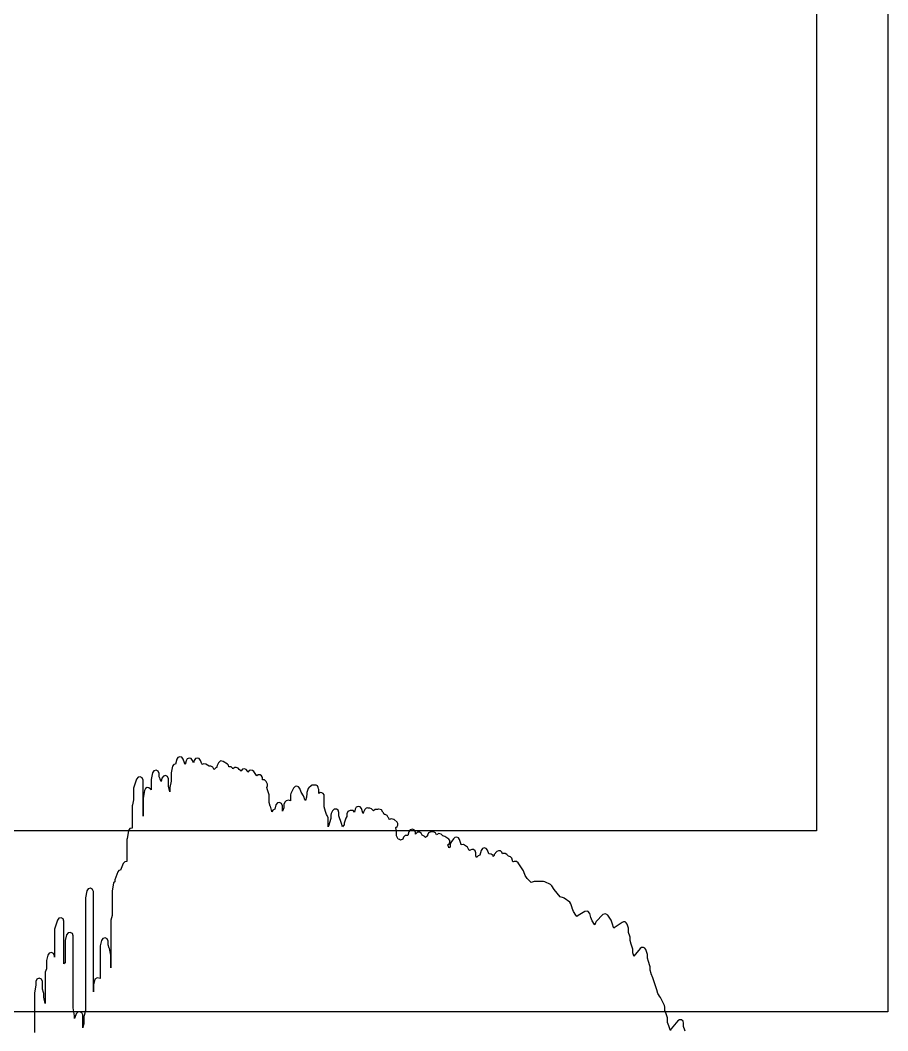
# Model space of a CAD drawing. Extents: x -85 to 1067, y -372 to 325.
# Drawn here: x 627.5 to 810, y -236.8 to -24.2 of the extents above; entities that cross this region are included whole.
import ezdxf

# ---------------------------------------------------------------- set-up
doc = ezdxf.new("R2010")
doc.units = 0

msp = doc.modelspace()

# ---------------------------------------------------------------- linework, layer by layer
at = {"layer": 'Layer 1'}
for p, q in [((794.983, 323.178), (794.983, -194.759)), ((809.977, 288.465), (809.977, -232.799)), ((660.378636, -179.692714), (660.130648, -180.693534)), ((660.617473, -179.315372), (660.378636, -179.692714)), ((661.035, -179.157), (660.617473, -179.315372)), ((661.035664, -179.157812), (661.035, -179.157)), ((661.463619, -179.282297), (661.035664, -179.157812)), ((661.731595, -179.638408), (661.463619, -179.282297)), ((662.001992, -180.442854), (661.731595, -179.638408)), ((662.179453, -180.799413), (662.001992, -180.442854)), ((662.337921, -180.008768), (662.179453, -180.799413)), ((662.578621, -179.598573), (662.337921, -180.008768)), ((662.987288, -179.441911), (662.578621, -179.598573)), ((663.411898, -179.548013), (662.987288, -179.441911)), ((663.700431, -179.926105), (663.411898, -179.548013)), ((663.881335, -180.472176), (663.700431, -179.926105)), ((664.062211, -179.924411), (663.881335, -180.472176)), ((664.331763, -179.563081), (664.062211, -179.924411)), ((664.731385, -179.442638), (664.331763, -179.563081)), ((665.131008, -179.563081), (664.731385, -179.442638)), ((665.400561, -179.924411), (665.131008, -179.563081)), ((665.638333, -180.632365), (665.400561, -179.924411)), ((665.723, -180.715), (665.638333, -180.632365)), ((666.105923, -180.621221), (665.722253, -180.797299)), ((666.521449, -180.695671), (666.105923, -180.621221)), ((669.155267, -180.421706), (668.896949, -180.988408)), ((669.604435, -180.036667), (669.155267, -180.421706)), ((670.188817, -180.128872), (669.604435, -180.036667)), ((671.041494, -180.695574), (670.188817, -180.128872)), ((655.281, -182.542191), (654.998524, -183.961571)), ((655.570305, -182.09359), (655.281, -182.542191)), ((656.041645, -181.981038), (655.570305, -182.09359)), ((656.481912, -182.183515), (656.041645, -181.981038)), ((656.678, -182.68), (656.481912, -182.183515)), ((656.678508, -183.363977), (656.678, -182.68)), ((659.238375, -182.538392), (659.224264, -182.679644)), ((659.224264, -182.679644), (659.225, -183.531)), ((659.522544, -181.141392), (659.238375, -182.538392)), ((659.761636, -180.829283), (659.522544, -181.141392)), ((660.130648, -180.693534), (659.761636, -180.829283)), ((665.722253, -180.797299), (665.723, -180.715)), ((667.195, -181.147), (666.521449, -180.695671)), ((667.548435, -181.146876), (667.195, -181.147)), ((667.979469, -181.350894), (667.548435, -181.146876)), ((668.182306, -181.782496), (667.979469, -181.350894)), ((668.245806, -181.84625), (668.182306, -181.782496)), ((668.685, -181.407), (668.245806, -181.84625)), ((668.832, -181.407), (668.685, -181.407)), ((668.896949, -180.988408), (668.8317, -181.282963)), ((668.8317, -181.282963), (668.832, -181.407)), ((671.251655, -180.951108), (671.041494, -180.695574)), ((671.322305, -181.274355), (671.251655, -180.951108)), ((671.810179, -181.2921), (671.322305, -181.274355)), ((672.169761, -181.622307), (671.810179, -181.2921)), ((672.205914, -181.727378), (672.169761, -181.622307)), ((672.64, -181.407), (672.205914, -181.727378)), ((672.920168, -181.407361), (672.64, -181.407)), ((673.282855, -181.547593), (672.920168, -181.407361)), ((673.516193, -181.858662), (673.282855, -181.547593)), ((673.865781, -182.098099), (673.516193, -181.858662)), ((673.919601, -182.204892), (673.865781, -182.098099)), ((673.948698, -182.132587), (673.919601, -182.204892)), ((674.229587, -181.793608), (673.948698, -182.132587)), ((674.624819, -181.689629), (674.229587, -181.793608)), ((675.013134, -181.817028), (674.624819, -181.689629)), ((675.273278, -182.172182), (675.013134, -181.817028)), ((675.357944, -182.430556), (675.273278, -182.172182)), ((675.392347, -182.363359), (675.357944, -182.430556)), ((675.643027, -182.084346), (675.392347, -182.363359)), ((675.979967, -181.975925), (675.643027, -182.084346)), ((676.327564, -182.0427), (675.979967, -181.975925)), ((676.610217, -182.289276), (676.327564, -182.0427)), ((677.14071, -183.086835), (676.610217, -182.289276)), ((651.92038, -183.875057), (651.351985, -185.580387)), ((652.242418, -183.477871), (651.92038, -183.875057)), ((652.703026, -183.403009), (652.242418, -183.477871)), ((653.115967, -183.620156), (652.703026, -183.403009)), ((653.295, -184.099), (653.115967, -183.620156)), ((653.295, -184.95), (653.295, -184.099)), ((654.998524, -183.961571), (654.984413, -184.09938)), ((654.984413, -184.09938), (654.985, -184.95)), ((656.888594, -183.782569), (656.678508, -183.363977)), ((656.928274, -183.875589), (656.888594, -183.782569)), ((657.095321, -184.375122), (656.928274, -183.875589)), ((657.27964, -183.64476), (657.095321, -184.375122)), ((657.583388, -183.219263), (657.27964, -183.64476)), ((658.049227, -183.122667), (657.583388, -183.219263)), ((658.477362, -183.330177), (658.049227, -183.122667)), ((658.668, -183.817), (658.477362, -183.330177)), ((658.667405, -185.431356), (658.668, -184.666)), ((658.668, -184.666), (658.668, -183.817)), ((659.225, -184.315), (658.952853, -185.66549)), ((659.225, -183.531), (659.225, -184.315)), ((677.20596, -183.154032), (677.14071, -183.086835)), ((677.551689, -182.956146), (677.20596, -183.154032)), ((677.925094, -182.971438), (677.551689, -182.956146)), ((678.239942, -183.172769), (677.925094, -182.971438)), ((678.41, -183.533), (678.239942, -183.172769)), ((678.410777, -183.989196), (678.41, -183.533)), ((678.859394, -184.03923), (678.410777, -183.989196)), ((679.1859, -184.350948), (678.859394, -184.03923)), ((679.471819, -184.921093), (679.1859, -184.350948)), ((679.511503, -185.30229), (679.471819, -184.921093)), ((651.317582, -185.802609), (651.317, -186.632)), ((651.317, -186.632), (651.317, -187.482)), ((651.351985, -185.580387), (651.317582, -185.802609)), ((653.295, -185.803), (653.295, -184.95)), ((653.295, -186.632), (653.295, -185.803)), ((653.295, -187.482), (653.295, -186.632)), ((653.598415, -186.231844), (653.314161, -187.933724)), ((653.793277, -185.847542), (653.598415, -186.231844)), ((654.146337, -185.657568), (653.793277, -185.847542)), ((654.546266, -185.685828), (654.146337, -185.657568)), ((654.881735, -185.956226), (654.546266, -185.685828)), ((654.985, -186.113), (654.881735, -185.956226)), ((654.985, -184.95), (654.985, -185.803)), ((654.985, -185.803), (654.985, -186.113)), ((658.929251, -186.457996), (658.667405, -185.431356)), ((658.938, -186.52), (658.929251, -186.457996)), ((658.938742, -185.803299), (658.938, -186.52)), ((658.952853, -185.66549), (658.938742, -185.803299)), ((679.346061, -185.648012), (679.511503, -185.30229)), ((679.508, -186.12), (679.346061, -185.648012)), ((679.507928, -186.125101), (679.508, -186.12)), ((679.793847, -186.976057), (679.507928, -186.125101)), ((679.83, -187.2), (679.793847, -186.976057)), ((684.409474, -186.884658), (684.335391, -187.201593)), ((684.979647, -185.747758), (684.409474, -186.884658)), ((685.274057, -185.441497), (684.979647, -185.747758)), ((685.661574, -185.360493), (685.274057, -185.441497)), ((686.033263, -185.496806), (685.661574, -185.360493)), ((686.280187, -185.842499), (686.033263, -185.496806)), ((686.533368, -186.603878), (686.280187, -185.842499)), ((687.050201, -187.375586), (686.533368, -186.603878)), ((687.722652, -186.915847), (687.722, -187.638)), ((687.758805, -186.693654), (687.722652, -186.915847)), ((688.041281, -185.842698), (687.758805, -186.693654)), ((688.217885, -185.559841), (688.041281, -185.842698)), ((688.504661, -185.389675), (688.217885, -185.559841)), ((688.518772, -185.384313), (688.504661, -185.389675)), ((688.845909, -185.172939), (688.518772, -185.384313)), ((689.235362, -185.167284), (688.845909, -185.172939)), ((689.357677, -185.129353), (689.235362, -185.167284)), ((689.707444, -185.145829), (689.357677, -185.129353)), ((689.992747, -185.316551), (689.707444, -185.145829)), ((690.169381, -185.598229), (689.992747, -185.316551)), ((690.193139, -185.947571), (690.169381, -185.598229)), ((690.269, -186.063), (690.193139, -185.947571)), ((690.2691, -186.869542), (690.269, -186.063)), ((690.589598, -186.711621), (690.2691, -186.869542)), ((690.92793, -186.726675), (690.589598, -186.711621)), ((691.221072, -186.896276), (690.92793, -186.726675)), ((691.406, -187.202), (691.221072, -186.896276)), ((651.317, -188.247), (651.051796, -189.29777)), ((651.317, -187.482), (651.317, -188.247)), ((653.295, -188.335), (653.295, -187.482)), ((653.295, -189.188), (653.295, -188.335)), ((653.303719, -188.050874), (653.303, -188.902)), ((653.303, -188.902), (653.303, -189.755)), ((653.314161, -187.933724), (653.303719, -188.050874)), ((679.829525, -188.790593), (679.83, -188.051)), ((680.075848, -189.534756), (679.829525, -188.790593)), ((679.83, -188.051), (679.83, -187.2)), ((681.56318, -188.869307), (681.25864, -189.295317)), ((682.029918, -188.773517), (681.56318, -188.869307)), ((682.458108, -188.982548), (682.029918, -188.773517)), ((682.647, -189.471), (682.458108, -188.982548)), ((683.144729, -188.692301), (682.939779, -189.188391)), ((683.427233, -188.408075), (683.144729, -188.692301)), ((683.890229, -188.267366), (683.427233, -188.408075)), ((684.335, -188.458), (683.890229, -188.267366)), ((684.335391, -187.201593), (684.335, -188.051)), ((684.335, -188.051), (684.335, -188.458)), ((687.133089, -187.546133), (687.050201, -187.375586)), ((687.367333, -188.252365), (687.133089, -187.546133)), ((687.452, -188.335), (687.367333, -188.252365)), ((687.722, -187.638), (687.45149, -188.344261)), ((687.45149, -188.344261), (687.452, -188.335)), ((691.40535, -189.666494), (691.406, -188.902)), ((691.406, -188.051), (691.406, -187.202)), ((691.406, -188.902), (691.406, -188.051)), ((651.051796, -189.29777), (651.030629, -189.47001)), ((651.030629, -189.47001), (651.031, -190.299)), ((651.031, -190.299), (651.031, -191.152)), ((651.031, -191.152), (651.031, -192.004)), ((653.294251, -191.649626), (653.295, -190.867)), ((653.295, -190.015), (653.295, -189.188)), ((653.295, -190.867), (653.295, -190.015)), ((653.303, -189.755), (653.303, -190.585)), ((653.303, -190.585), (653.303, -191.434)), ((680.089959, -189.58121), (680.075848, -189.534756)), ((680.374213, -190.69226), (680.089959, -189.58121)), ((680.386631, -190.781837), (680.374213, -190.69226)), ((680.397355, -190.728469), (680.386631, -190.781837)), ((680.629536, -190.374347), (680.397355, -190.728469)), ((681.022646, -190.216885), (680.629536, -190.374347)), ((681.25864, -189.295317), (681.022646, -190.216885)), ((682.647, -190.301), (682.647, -189.471)), ((682.647195, -190.609362), (682.647, -190.301)), ((682.94, -189.879), (682.647195, -190.609362)), ((682.939779, -189.188391), (682.94, -189.879)), ((691.662003, -190.667284), (691.40535, -189.666494)), ((691.88414, -191.339085), (691.662003, -190.667284)), ((692.887086, -191.116795), (692.811225, -191.43373)), ((693.17134, -190.550065), (692.887086, -191.116795)), ((693.520855, -190.213685), (693.17134, -190.550065)), ((693.964703, -190.179228), (693.520855, -190.213685)), ((694.346034, -190.409424), (693.964703, -190.179228)), ((694.508, -190.867), (694.346034, -190.409424)), ((694.507285, -191.604451), (694.508, -190.867)), ((696.402164, -190.653453), (696.195517, -191.151539)), ((696.195517, -191.151539), (696.196, -191.742)), ((696.9, -190.447), (696.402164, -190.653453)), ((697.470035, -190.447071), (696.9, -190.447)), ((697.809407, -190.786415), (697.470035, -190.447071)), ((697.909342, -190.185254), (697.809407, -190.786415)), ((698.141, -189.765637), (697.909342, -190.185254)), ((698.549143, -189.599439), (698.141, -189.765637)), ((698.978431, -189.699019), (698.549143, -189.599439)), ((699.273522, -190.07674), (698.978431, -189.699019)), ((699.559526, -190.927668), (699.273522, -190.07674)), ((699.588651, -191.117152), (699.559526, -190.927668)), ((699.655679, -190.838091), (699.588651, -191.117152)), ((699.93649, -190.271389), (699.655679, -190.838091)), ((700.212778, -190.013681), (699.93649, -190.271389)), ((700.582411, -189.935488), (700.212778, -190.013681)), ((700.660022, -189.947623), (700.582411, -189.935488)), ((700.959714, -189.99752), (700.660022, -189.947623)), ((700.981727, -190.013042), (700.959714, -189.99752)), ((701.352143, -190.087154), (700.981727, -190.013042)), ((701.793115, -190.528126), (701.352143, -190.087154)), ((702.16689, -190.280053), (701.793115, -190.528126)), ((702.528557, -190.245593), (702.16689, -190.280053)), ((702.642349, -190.233458), (702.528557, -190.245593)), ((702.82489, -190.216242), (702.642349, -190.233458)), ((702.873404, -190.199027), (702.82489, -190.216242)), ((703.446664, -190.300606), (702.873404, -190.199027)), ((703.748462, -190.798467), (703.446664, -190.300606)), ((703.884549, -190.936276), (703.748462, -190.798467)), ((704.012, -191.298), (703.884549, -190.936276)), ((704.23757, -191.298031), (704.012, -191.298)), ((704.654274, -191.496221), (704.23757, -191.298031)), ((651.031, -192.004), (651.031, -192.853)), ((651.031, -192.853), (651.031, -193.684)), ((653.303, -191.691), (653.294251, -191.649626)), ((653.303, -191.434), (653.303, -191.691)), ((692.051272, -191.504467), (691.88414, -191.339085)), ((692.258, -192.004), (692.051272, -191.504467)), ((692.258, -192.853), (692.258, -192.004)), ((692.258, -193.684), (692.258, -192.853)), ((692.811, -192.171), (692.280536, -193.74371)), ((692.811225, -191.43373), (692.811, -192.171)), ((695.037862, -193.197821), (694.507285, -191.604451)), ((695.278992, -193.898889), (695.037862, -193.197821)), ((695.627576, -193.138998), (695.627, -193.532)), ((695.663729, -192.915055), (695.627576, -193.138998)), ((695.949648, -192.062378), (695.663729, -192.915055)), ((696.196, -191.742), (695.949648, -192.062378)), ((704.859418, -191.90955), (704.654274, -191.496221)), ((705.021329, -192.073182), (704.859418, -191.90955)), ((705.112627, -192.37118), (705.021329, -192.073182)), ((705.267652, -192.26783), (705.112627, -192.37118)), ((705.352319, -192.259081), (705.267652, -192.26783)), ((705.569376, -192.236785), (705.352319, -192.259081)), ((706.036199, -192.331527), (705.569376, -192.236785)), ((706.160179, -192.355516), (706.036199, -192.331527)), ((706.726937, -192.925689), (706.160179, -192.355516)), ((706.878699, -193.229773), (706.726937, -192.925689)), ((706.87394, -193.553257), (706.878699, -193.229773)), ((794.983, -194.759), (0, -194.759)), ((650.21106, -194.703777), (649.928584, -196.407377)), ((650.518277, -194.282342), (650.21106, -194.703777)), ((651.031, -194.187), (650.518277, -194.282342)), ((651.031, -193.684), (651.031, -194.187)), ((692.258523, -193.884962), (692.258, -193.684)), ((692.280536, -193.74371), (692.258523, -193.884962)), ((695.451317, -193.619828), (695.278992, -193.898889)), ((695.627, -193.532), (695.451317, -193.619828)), ((706.449654, -194.038459), (706.726358, -193.841149)), ((706.633889, -194.965191), (706.449654, -194.038459)), ((706.648, -195.103), (706.633889, -194.965191)), ((706.648524, -195.795488), (706.648, -195.103)), ((706.726358, -193.841149), (706.87394, -193.553257)), ((709.21364, -194.930732), (709.012133, -195.733428)), ((709.517428, -194.505235), (709.21364, -194.930732)), ((709.983333, -194.408642), (709.517428, -194.505235)), ((710.411481, -194.616161), (709.983333, -194.408642)), ((710.602, -195.103), (710.411481, -194.616161)), ((710.602209, -195.475242), (710.602, -195.103)), ((710.663931, -195.354677), (710.602209, -195.475242)), ((711.0109, -195.032348), (710.663931, -195.354677)), ((711.445604, -194.998562), (711.0109, -195.032348)), ((711.821507, -195.219486), (711.445604, -194.998562)), ((711.992071, -195.661283), (711.821507, -195.219486)), ((713.325547, -195.171059), (713.119489, -195.670261)), ((713.824, -194.964), (713.325547, -195.171059)), ((714.392956, -194.964025), (713.824, -194.964)), ((714.843153, -195.169623), (714.392956, -194.964025)), ((715.047542, -195.620332), (714.843153, -195.169623)), ((715.503906, -195.336755), (715.047542, -195.620332)), ((716.027643, -195.4567), (715.503906, -195.336755)), ((716.391088, -195.820145), (716.027643, -195.4567)), ((649.918142, -196.522806), (649.918, -197.375)), ((649.918, -197.375), (649.918, -198.202)), ((649.928584, -196.407377), (649.918142, -196.522806)), ((707.003333, -196.534458), (706.648524, -195.795488)), ((707.261735, -196.58094), (707.003333, -196.534458)), ((707.430532, -196.742851), (707.261735, -196.58094)), ((707.985183, -196.506857), (707.430532, -196.742851)), ((708.0681, -196.098623), (707.985183, -196.506857)), ((708.462932, -195.716816), (708.0681, -196.098623)), ((709.012133, -195.733428), (708.462932, -195.716816)), ((712.420936, -195.835245), (711.992071, -195.661283)), ((712.448312, -195.847381), (712.420936, -195.835245)), ((712.734344, -196.129857), (712.448312, -195.847381)), ((713.051222, -195.855989), (712.734344, -196.129857)), ((713.12, -195.832), (713.051222, -195.855989)), ((713.119489, -195.670261), (713.12, -195.832)), ((716.771834, -195.935574), (716.391088, -195.820145)), ((717.624483, -196.502276), (716.771834, -195.935574)), ((717.429834, -197.699466), (717.72792, -197.47798)), ((717.837048, -196.806789), (717.624483, -196.502276)), ((717.72792, -197.47798), (717.867592, -197.156223)), ((717.867592, -197.156223), (717.837048, -196.806789)), ((718.050727, -197.233373), (717.928497, -197.632999)), ((717.928497, -197.632999), (717.929, -198.192)), ((718.619235, -196.406547), (718.050727, -197.233373)), ((718.926406, -196.15462), (718.619235, -196.406547)), ((719.296175, -196.107156), (718.926406, -196.15462)), ((719.639681, -196.252016), (719.296175, -196.107156)), ((719.868065, -196.577066), (719.639681, -196.252016)), ((720.152291, -197.403892), (719.868065, -196.577066)), ((720.192, -197.633), (720.152291, -197.403892)), ((720.192249, -197.671053), (720.192, -197.633)), ((720.734821, -197.619378), (720.192249, -197.671053)), ((721.565062, -198.189523), (720.734821, -197.619378)), ((649.918, -198.202), (649.918, -199.055)), ((649.918, -199.055), (649.918, -199.906)), ((717.617596, -198.262725), (717.429834, -197.699466)), ((717.632554, -198.316093), (717.617596, -198.262725)), ((717.641303, -198.336695), (717.632554, -198.316093)), ((717.929, -198.192), (717.641303, -198.336695)), ((721.826908, -198.713186), (721.565062, -198.189523)), ((721.949251, -198.838944), (721.826908, -198.713186)), ((721.958, -198.846), (721.949251, -198.838944)), ((721.957843, -198.851937), (721.958, -198.849)), ((722.052585, -198.87762), (721.957843, -198.851937)), ((721.958, -198.849), (721.958, -198.846)), ((722.08521, -198.84491), (722.052585, -198.87762)), ((722.460299, -198.646017), (722.08521, -198.84491)), ((722.853341, -198.69009), (722.460299, -198.646017)), ((723.163765, -198.935596), (722.853341, -198.69009)), ((723.291, -199.341), (723.163765, -198.935596)), ((723.290743, -200.026986), (723.291, -199.341)), ((724.436198, -198.884888), (724.181323, -199.899478)), ((724.689215, -198.494163), (724.436198, -198.884888)), ((725.094455, -198.352085), (724.689215, -198.494163)), ((725.509057, -198.463927), (725.094455, -198.352085)), ((725.790158, -198.834963), (725.509057, -198.463927)), ((726.046811, -199.611835), (725.790158, -198.834963)), ((726.554218, -199.622048), (726.046811, -199.611835)), ((726.923534, -199.970144), (726.554218, -199.622048)), ((727.744884, -199.126074), (727.174711, -199.694526)), ((727.174711, -199.694526), (727.174711, -199.968422)), ((728.106062, -198.933931), (727.744884, -199.126074)), ((728.513149, -198.974493), (728.106062, -198.933931)), ((728.790181, -199.216643), (728.513149, -198.974493)), ((728.907639, -199.565325), (728.790181, -199.216643)), ((729.009239, -199.523979), (728.907639, -199.565325)), ((729.079794, -199.547968), (729.009239, -199.523979)), ((729.486745, -199.503624), (729.079794, -199.547968)), ((729.849837, -199.692663), (729.486745, -199.503624)), ((730.135756, -199.975167), (729.849837, -199.692663)), ((649.117026, -201.60912), (648.56404, -202.99062)), ((649.442498, -201.256833), (649.117026, -201.60912)), ((649.918, -201.194), (649.442498, -201.256833)), ((649.918, -199.906), (649.918, -201.044)), ((649.918, -201.044), (649.918, -201.194)), ((723.442353, -200.326706), (723.290743, -200.026986)), ((723.790276, -199.978754), (723.442353, -200.326706)), ((724.181323, -199.899478), (723.790276, -199.978754)), ((726.985284, -200.152713), (726.923534, -199.970144)), ((727.174711, -199.968422), (726.985284, -200.152713)), ((730.170159, -200.071631), (730.135756, -199.975167)), ((730.59745, -200.185624), (730.170159, -200.071631)), ((730.872976, -200.53154), (730.59745, -200.185624)), ((731.122742, -201.255016), (730.872976, -200.53154)), ((731.155367, -201.28606), (731.122742, -201.255016)), ((731.40169, -201.203426), (731.155367, -201.28606)), ((731.86059, -201.207425), (731.40169, -201.203426)), ((732.219964, -201.492816), (731.86059, -201.207425)), ((732.762536, -202.3403), (732.219964, -201.492816)), ((647.96635, -203.348901), (647.39962, -205.028401)), ((648.217888, -203.090862), (647.96635, -203.348901)), ((648.56404, -202.99062), (648.217888, -203.090862)), ((733.325823, -203.186091), (732.762536, -202.3403)), ((733.406962, -203.353166), (733.325823, -203.186091)), ((733.661837, -204.112823), (733.406962, -203.353166)), ((647.084632, -205.715472), (646.82623, -207.419072)), ((647.362, -205.495), (647.084632, -205.715472)), ((647.39962, -205.028401), (647.361689, -205.254037)), ((647.361689, -205.254037), (647.362, -205.495)), ((734.135547, -204.803561), (733.661837, -204.112823)), ((734.917556, -205.58732), (734.135547, -204.803561)), ((735.356863, -205.440931), (734.917556, -205.58732)), ((735.579, -205.403), (735.356863, -205.440931)), ((736.692, -205.403), (735.579, -205.403)), ((737.544669, -205.4029), (736.692, -205.403)), ((737.861548, -205.476984), (737.544669, -205.4029)), ((738.996698, -206.045407), (737.861548, -205.476984)), ((739.26718, -206.283123), (738.996698, -206.045407)), ((641.457114, -207.388191), (641.174525, -208.807571)), ((641.729229, -206.959862), (641.457114, -207.388191)), ((642.218408, -206.824904), (641.729229, -206.959862)), ((642.671353, -207.053119), (642.218408, -206.824904)), ((642.854, -207.526), (642.671353, -207.053119)), ((642.854, -208.379), (642.854, -207.526)), ((646.817481, -207.525865), (646.817, -208.379)), ((646.82623, -207.419072), (646.817481, -207.525865)), ((739.816638, -207.104784), (739.26718, -206.283123)), ((741.062028, -208.603414), (739.816638, -207.104784)), ((641.174525, -208.807571), (641.160414, -208.94538)), ((641.160414, -208.94538), (641.161, -209.776)), ((641.161, -209.776), (641.161, -210.625)), ((642.854, -209.206), (642.854, -208.379)), ((642.854, -210.058), (642.854, -209.206)), ((642.854, -211.195), (642.854, -210.058)), ((646.817, -208.379), (646.817, -209.206)), ((646.817, -209.206), (646.817, -210.343)), ((646.817, -210.343), (646.817, -211.478)), ((741.721807, -208.823914), (741.062028, -208.603414)), ((741.921648, -208.927264), (741.721807, -208.823914)), ((743.058468, -209.779941), (741.921648, -208.927264)), ((743.30482, -210.121006), (743.058468, -209.779941)), ((743.589046, -210.973655), (743.30482, -210.121006)), ((641.161, -210.625), (641.161, -211.762)), ((641.161, -211.762), (641.161, -212.875)), ((642.854, -212.045), (642.854, -211.195)), ((642.854, -213.159), (642.854, -212.045)), ((646.817, -212.525), (646.553376, -213.55164)), ((646.817, -211.478), (646.817, -212.525)), ((743.597795, -210.99087), (743.589046, -210.973655)), ((743.826931, -211.736755), (743.597795, -210.99087)), ((744.324771, -212.465396), (743.826931, -211.736755)), ((744.569345, -212.790967), (744.324771, -212.465396)), ((744.814257, -212.551615), (744.583456, -212.770365)), ((746.237077, -211.723068), (744.814257, -212.551615)), ((746.846973, -211.674667), (746.237077, -211.723068)), ((747.265437, -212.120973), (746.846973, -211.674667)), ((747.523839, -212.944356), (747.265437, -212.120973)), ((750.017974, -212.381096), (748.621063, -213.800476)), ((750.588192, -212.174054), (750.017974, -212.381096)), ((751.108394, -212.486167), (750.588192, -212.174054)), ((751.675039, -213.338844), (751.108394, -212.486167)), ((635.27938, -213.503057), (634.710985, -215.204937)), ((635.601418, -213.105871), (635.27938, -213.503057)), ((636.062026, -213.031009), (635.601418, -213.105871)), ((636.474967, -213.248156), (636.062026, -213.031009)), ((636.654, -213.727), (636.474967, -213.248156)), ((636.654, -214.578), (636.654, -213.727)), ((636.654, -215.429), (636.654, -214.578)), ((641.161, -212.875), (641.161, -214.01)), ((641.161, -214.01), (641.161, -215.147)), ((642.854, -214.008), (642.854, -213.159)), ((642.854, -214.861), (642.854, -214.008)), ((646.531363, -213.727351), (646.531, -214.578)), ((646.531, -214.578), (646.531, -215.713)), ((646.553376, -213.55164), (646.531363, -213.727351)), ((744.583456, -212.770365), (744.569345, -212.790967)), ((747.777049, -213.698848), (747.523839, -212.944356)), ((748.281775, -214.456755), (747.777049, -213.698848)), ((748.312651, -214.498129), (748.281775, -214.456755)), ((748.455624, -214.072651), (748.312651, -214.498129)), ((748.621063, -213.800476), (748.455624, -214.072651)), ((751.757955, -213.505919), (751.675039, -213.338844)), ((752.043874, -214.356875), (751.757955, -213.505919)), ((752.290197, -215.097567), (752.043874, -214.356875)), ((754.081603, -213.995098), (752.398683, -215.130248)), ((754.390037, -213.879815), (754.081603, -213.995098)), ((754.702563, -213.912764), (754.390037, -213.879815)), ((754.970294, -214.077311), (754.702563, -213.912764)), ((755.144343, -214.356822), (754.970294, -214.077311)), ((755.426847, -215.207778), (755.144343, -214.356822)), ((634.710985, -215.204937), (634.674832, -215.42888)), ((634.674832, -215.42888), (634.675, -216.28)), ((634.675, -216.28), (634.675, -217.111)), ((636.654, -216.566), (636.654, -215.429)), ((636.654, -217.393), (636.654, -216.566)), ((637.22789, -216.653732), (636.943721, -217.790602)), ((637.530415, -216.222913), (637.22789, -216.653732)), ((637.998785, -216.124879), (637.530415, -216.222913)), ((638.429235, -216.334339), (637.998785, -216.124879)), ((638.618, -216.826), (638.429235, -216.334339)), ((641.161, -215.147), (641.161, -216.566)), ((641.161, -216.566), (641.161, -217.963)), ((642.854, -216.28), (642.854, -214.861)), ((642.854, -217.111), (642.854, -216.28)), ((646.531, -215.713), (646.531, -216.566)), ((646.531, -216.566), (646.531, -217.677)), ((752.355475, -215.187144), (752.290197, -215.097567)), ((752.398683, -215.130248), (752.355475, -215.187144)), ((755.463, -215.43), (755.426847, -215.207778)), ((755.462997, -216.163609), (755.463, -215.43)), ((755.70932, -216.881892), (755.462997, -216.163609)), ((634.675, -217.111), (634.675, -217.963)), ((634.675, -217.963), (634.675, -218.812)), ((634.675, -218.812), (634.675, -219.665)), ((636.654, -218.246), (636.654, -217.393)), ((636.654, -219.097), (636.654, -218.246)), ((636.943721, -217.790602), (636.922554, -217.96287)), ((636.922554, -217.96287), (636.923, -219.097)), ((638.618, -217.677), (638.618, -216.826)), ((638.618, -218.53), (638.618, -217.677)), ((638.618, -219.665), (638.618, -218.53)), ((641.161, -217.963), (641.161, -219.383)), ((642.854, -217.963), (642.854, -217.111)), ((642.854, -218.812), (642.854, -217.963)), ((642.854, -219.665), (642.854, -218.812)), ((644.279971, -218.925882), (644.259651, -219.096429)), ((644.56589, -217.790732), (644.279971, -218.925882)), ((644.868415, -217.359913), (644.56589, -217.790732)), ((645.336785, -217.261879), (644.868415, -217.359913)), ((645.767235, -217.471339), (645.336785, -217.261879)), ((645.956, -217.963), (645.767235, -217.471339)), ((645.956271, -218.696921), (645.956, -217.963)), ((646.204372, -219.441056), (645.956271, -218.696921)), ((646.531, -217.677), (646.531, -219.097)), ((755.749, -217.111), (755.70932, -216.881892)), ((755.749354, -217.849409), (755.749, -217.111)), ((755.993928, -218.590129), (755.749354, -217.849409)), ((756.279847, -219.441057), (755.993928, -218.590129)), ((633.27386, -220.891453), (632.991384, -222.026633)), ((633.576233, -220.460846), (633.27386, -220.891453)), ((634.044631, -220.362386), (633.576233, -220.460846)), ((634.475179, -220.571096), (634.044631, -220.362386)), ((634.664, -221.062), (634.475179, -220.571096)), ((634.664558, -221.332118), (634.664, -221.062)), ((634.675, -219.665), (634.675, -220.516)), ((634.675, -220.516), (634.675, -221.277)), ((636.654, -220.235), (636.654, -219.097)), ((636.654, -221.346), (636.654, -220.235)), ((636.923, -219.097), (636.923, -220.235)), ((636.923, -220.235), (636.923, -221.346)), ((638.618, -220.776), (638.618, -219.665)), ((638.618, -221.629), (638.618, -220.776)), ((641.161, -219.383), (641.161, -220.776)), ((641.161, -220.776), (641.161, -222.196)), ((642.854, -220.516), (642.854, -219.665)), ((642.854, -221.346), (642.854, -220.516)), ((644.259651, -219.096429), (644.26, -219.949)), ((644.26, -219.949), (644.26, -220.776)), ((644.26, -220.776), (644.26, -221.629)), ((646.226385, -219.525469), (646.204372, -219.441056)), ((646.508889, -220.922469), (646.226385, -219.525469)), ((646.523, -221.062), (646.508889, -220.922469)), ((646.523, -221.915), (646.523, -221.062)), ((646.531, -219.097), (646.531, -219.949)), ((646.531, -219.949), (646.531, -221.062)), ((646.531, -221.062), (646.531, -222.481)), ((756.316, -219.665), (756.279847, -219.441057)), ((756.315527, -220.399088), (756.316, -219.665)), ((756.546328, -221.072611), (756.315527, -220.399088)), ((757.88491, -219.498123), (756.55677, -221.093213)), ((758.197208, -219.281588), (757.88491, -219.498123)), ((758.554461, -219.255931), (758.197208, -219.281588)), ((758.879248, -219.406926), (758.554461, -219.255931)), ((759.09415, -219.720345), (758.879248, -219.406926)), ((759.378291, -220.547171), (759.09415, -219.720345)), ((759.418, -220.778), (759.378291, -220.547171)), ((759.41827, -221.514966), (759.418, -220.778)), ((632.971064, -222.19543), (632.971, -223.048)), ((632.971, -223.048), (632.971, -223.784)), ((632.991384, -222.026633), (632.971064, -222.19543)), ((634.675, -221.277), (634.664558, -221.332118)), ((636.654, -222.482), (636.654, -221.346)), ((636.654296, -222.69812), (636.654, -222.482)), ((636.923, -222.5), (636.654296, -222.69812)), ((636.923, -221.346), (636.923, -222.5)), ((638.618, -222.766), (638.618, -221.629)), ((638.618, -223.618), (638.618, -222.766)), ((641.161, -222.196), (641.161, -223.618)), ((642.854, -222.482), (642.854, -221.346)), ((642.854, -223.334), (642.854, -222.482)), ((644.26, -221.629), (644.26, -222.766)), ((644.26, -222.766), (644.26, -224.185)), ((646.522251, -223.528262), (646.523, -222.766)), ((646.523, -222.766), (646.523, -221.915)), ((646.531, -222.481), (646.531, -223.334)), ((756.55677, -221.093213), (756.546328, -221.072611)), ((759.6629, -222.259101), (759.41827, -221.514966)), ((759.948819, -223.110057), (759.6629, -222.259101)), ((759.985, -223.334), (759.948819, -223.110057)), ((632.724677, -224.502311), (632.686746, -224.731419)), ((632.686746, -224.731419), (632.687, -225.58)), ((632.971, -223.784), (632.724677, -224.502311)), ((638.618, -224.731), (638.618, -223.618)), ((638.618, -225.58), (638.618, -224.731)), ((641.161, -223.618), (641.161, -224.445)), ((641.161, -224.445), (641.161, -225.58)), ((642.854, -224.185), (642.854, -223.334)), ((642.854, -225.014), (642.854, -224.185)), ((642.854, -225.865), (642.854, -225.014)), ((644.26, -224.185), (644.26, -225.298)), ((644.26, -225.298), (644.26, -225.813)), ((646.531, -223.561), (646.522251, -223.528262)), ((646.531, -223.334), (646.531, -223.561)), ((759.985302, -224.068471), (759.985, -223.334)), ((760.231625, -224.783311), (759.985302, -224.068471)), ((760.231625, -224.79206), (760.231625, -224.783311)), ((760.514101, -225.643016), (760.231625, -224.79206)), ((630.722, -227.226), (630.446382, -228.85039)), ((630.948605, -225.918983), (630.72126, -226.434)), ((630.72126, -226.434), (630.722, -227.226)), ((631.42664, -225.747311), (630.948605, -225.918983)), ((631.90467, -225.918983), (631.42664, -225.747311)), ((632.132, -226.434), (631.90467, -225.918983)), ((632.132, -227.285), (632.132, -226.434)), ((632.132052, -228.019609), (632.132, -227.285)), ((632.687, -225.58), (632.687, -226.433)), ((632.687, -226.433), (632.687, -227.284)), ((632.687, -227.284), (632.687, -228.137)), ((638.618, -226.717), (638.618, -225.58)), ((638.618, -227.57), (638.618, -226.717)), ((641.161, -225.58), (641.161, -226.433)), ((641.161, -226.433), (641.161, -227.57)), ((642.854, -226.717), (642.854, -225.865)), ((642.854, -227.852), (642.854, -226.717)), ((642.863393, -227.28408), (642.863, -228.137)), ((642.885406, -227.111812), (642.863393, -227.28408)), ((643.16966, -225.978382), (642.885406, -227.111812)), ((643.675038, -225.633362), (643.16966, -225.978382)), ((644.26, -225.813), (643.675038, -225.633362)), ((761.084274, -227.344896), (760.514101, -225.643016)), ((761.365, -228.17), (761.084274, -227.344896)), ((630.437633, -228.967512), (630.437, -229.817)), ((630.446382, -228.85039), (630.437633, -228.967512)), ((632.380069, -228.737892), (632.132052, -228.019609)), ((632.418, -228.967), (632.380069, -228.737892)), ((632.418296, -229.74726), (632.418, -228.967)), ((632.687, -228.137), (632.687, -228.967)), ((632.687, -228.967), (632.687, -230.102)), ((638.618, -228.683), (638.618, -227.57)), ((638.618, -229.534), (638.618, -228.683)), ((638.618, -230.386), (638.618, -229.534)), ((641.161, -227.57), (641.161, -228.683)), ((641.161, -228.683), (641.161, -229.816)), ((642.854251, -228.567011), (642.854, -227.852)), ((642.863, -228.591), (642.854251, -228.567011)), ((642.863, -228.137), (642.863, -228.591)), ((761.364817, -228.175157), (761.365, -228.173)), ((761.623219, -228.945115), (761.364817, -228.175157)), ((761.365, -228.173), (761.365, -228.17)), ((762.119309, -229.723737), (761.623219, -228.945115)), ((630.437, -229.817), (630.437, -230.669)), ((630.437, -230.669), (630.437, -231.806)), ((632.687, -231.096), (632.418296, -229.74726)), ((632.687, -230.102), (632.687, -230.953)), ((632.687, -230.953), (632.687, -231.096)), ((638.61794, -232.006801), (638.618, -231.236)), ((638.618, -231.236), (638.618, -230.386)), ((641.161, -229.816), (641.161, -230.953)), ((641.161, -230.953), (641.161, -231.806)), ((762.15724, -229.789156), (762.119309, -229.723737)), ((763.009917, -231.492786), (762.15724, -229.789156)), ((763.084, -231.808), (763.009917, -231.492786)), ((809.977, -232.799), (190.782, -232.799)), ((630.437, -231.806), (630.437, -232.633)), ((630.437, -232.633), (630.437, -233.77)), ((630.437, -233.77), (630.437, -234.905)), ((638.893558, -233.653571), (638.61794, -232.006801)), ((638.904, -233.769), (638.893558, -233.653571)), ((638.90412, -234.244657), (638.904, -233.769)), ((639.22972, -233.262778), (638.90412, -234.244657)), ((639.550738, -232.861843), (639.22972, -233.262778)), ((640.012906, -232.785541), (639.550738, -232.861843)), ((640.427551, -233.003413), (640.012906, -232.785541)), ((640.606, -233.485), (640.427551, -233.003413)), ((640.606, -234.338), (640.606, -233.485)), ((640.876322, -233.769037), (640.876, -234.62)), ((640.897489, -233.59849), (640.876322, -233.769037)), ((641.161, -232.546), (640.897489, -233.59849)), ((641.161, -231.806), (641.161, -232.546)), ((763.08427, -232.520994), (763.084, -231.808)), ((763.330593, -233.265129), (763.08427, -232.520994)), ((763.614847, -234.116057), (763.330593, -233.265129)), ((630.437, -234.905), (630.437, -235.758)), ((630.437, -235.758), (630.437, -237.155)), ((640.606, -235.189), (640.606, -234.338)), ((640.606, -236.017), (640.606, -235.189)), ((640.876, -235.354), (640.629677, -236.072311)), ((640.876, -234.62), (640.876, -235.354)), ((763.651, -234.34), (763.614847, -234.116057)), ((763.650894, -235.074734), (763.651, -234.34)), ((763.897217, -235.789602), (763.650894, -235.074734)), ((763.897217, -235.798351), (763.897217, -235.789602)), ((764.162506, -236.602768), (763.897217, -235.798351)), ((765.78317, -234.74242), (764.38961, -236.42192)), ((766.15613, -234.505299), (765.78317, -234.74242)), ((766.565657, -234.52888), (766.15613, -234.505299)), ((766.896147, -234.771626), (766.565657, -234.52888)), ((767.032, -235.192), (766.896147, -234.771626)), ((767.031746, -235.904922), (767.032, -235.192)), ((767.279819, -236.649057), (767.031746, -235.904922)), ((640.60597, -236.218728), (640.606, -236.017)), ((640.629677, -236.072311), (640.60597, -236.218728)), ((764.231284, -236.740577), (764.162506, -236.602768)), ((764.262159, -236.649278), (764.231284, -236.740577)), ((764.38961, -236.42192), (764.262159, -236.649278)), ((767.316, -236.873), (767.279819, -236.649057))]:
    msp.add_line(p, q, dxfattribs=at)

doc.saveas('drawing.dxf')
